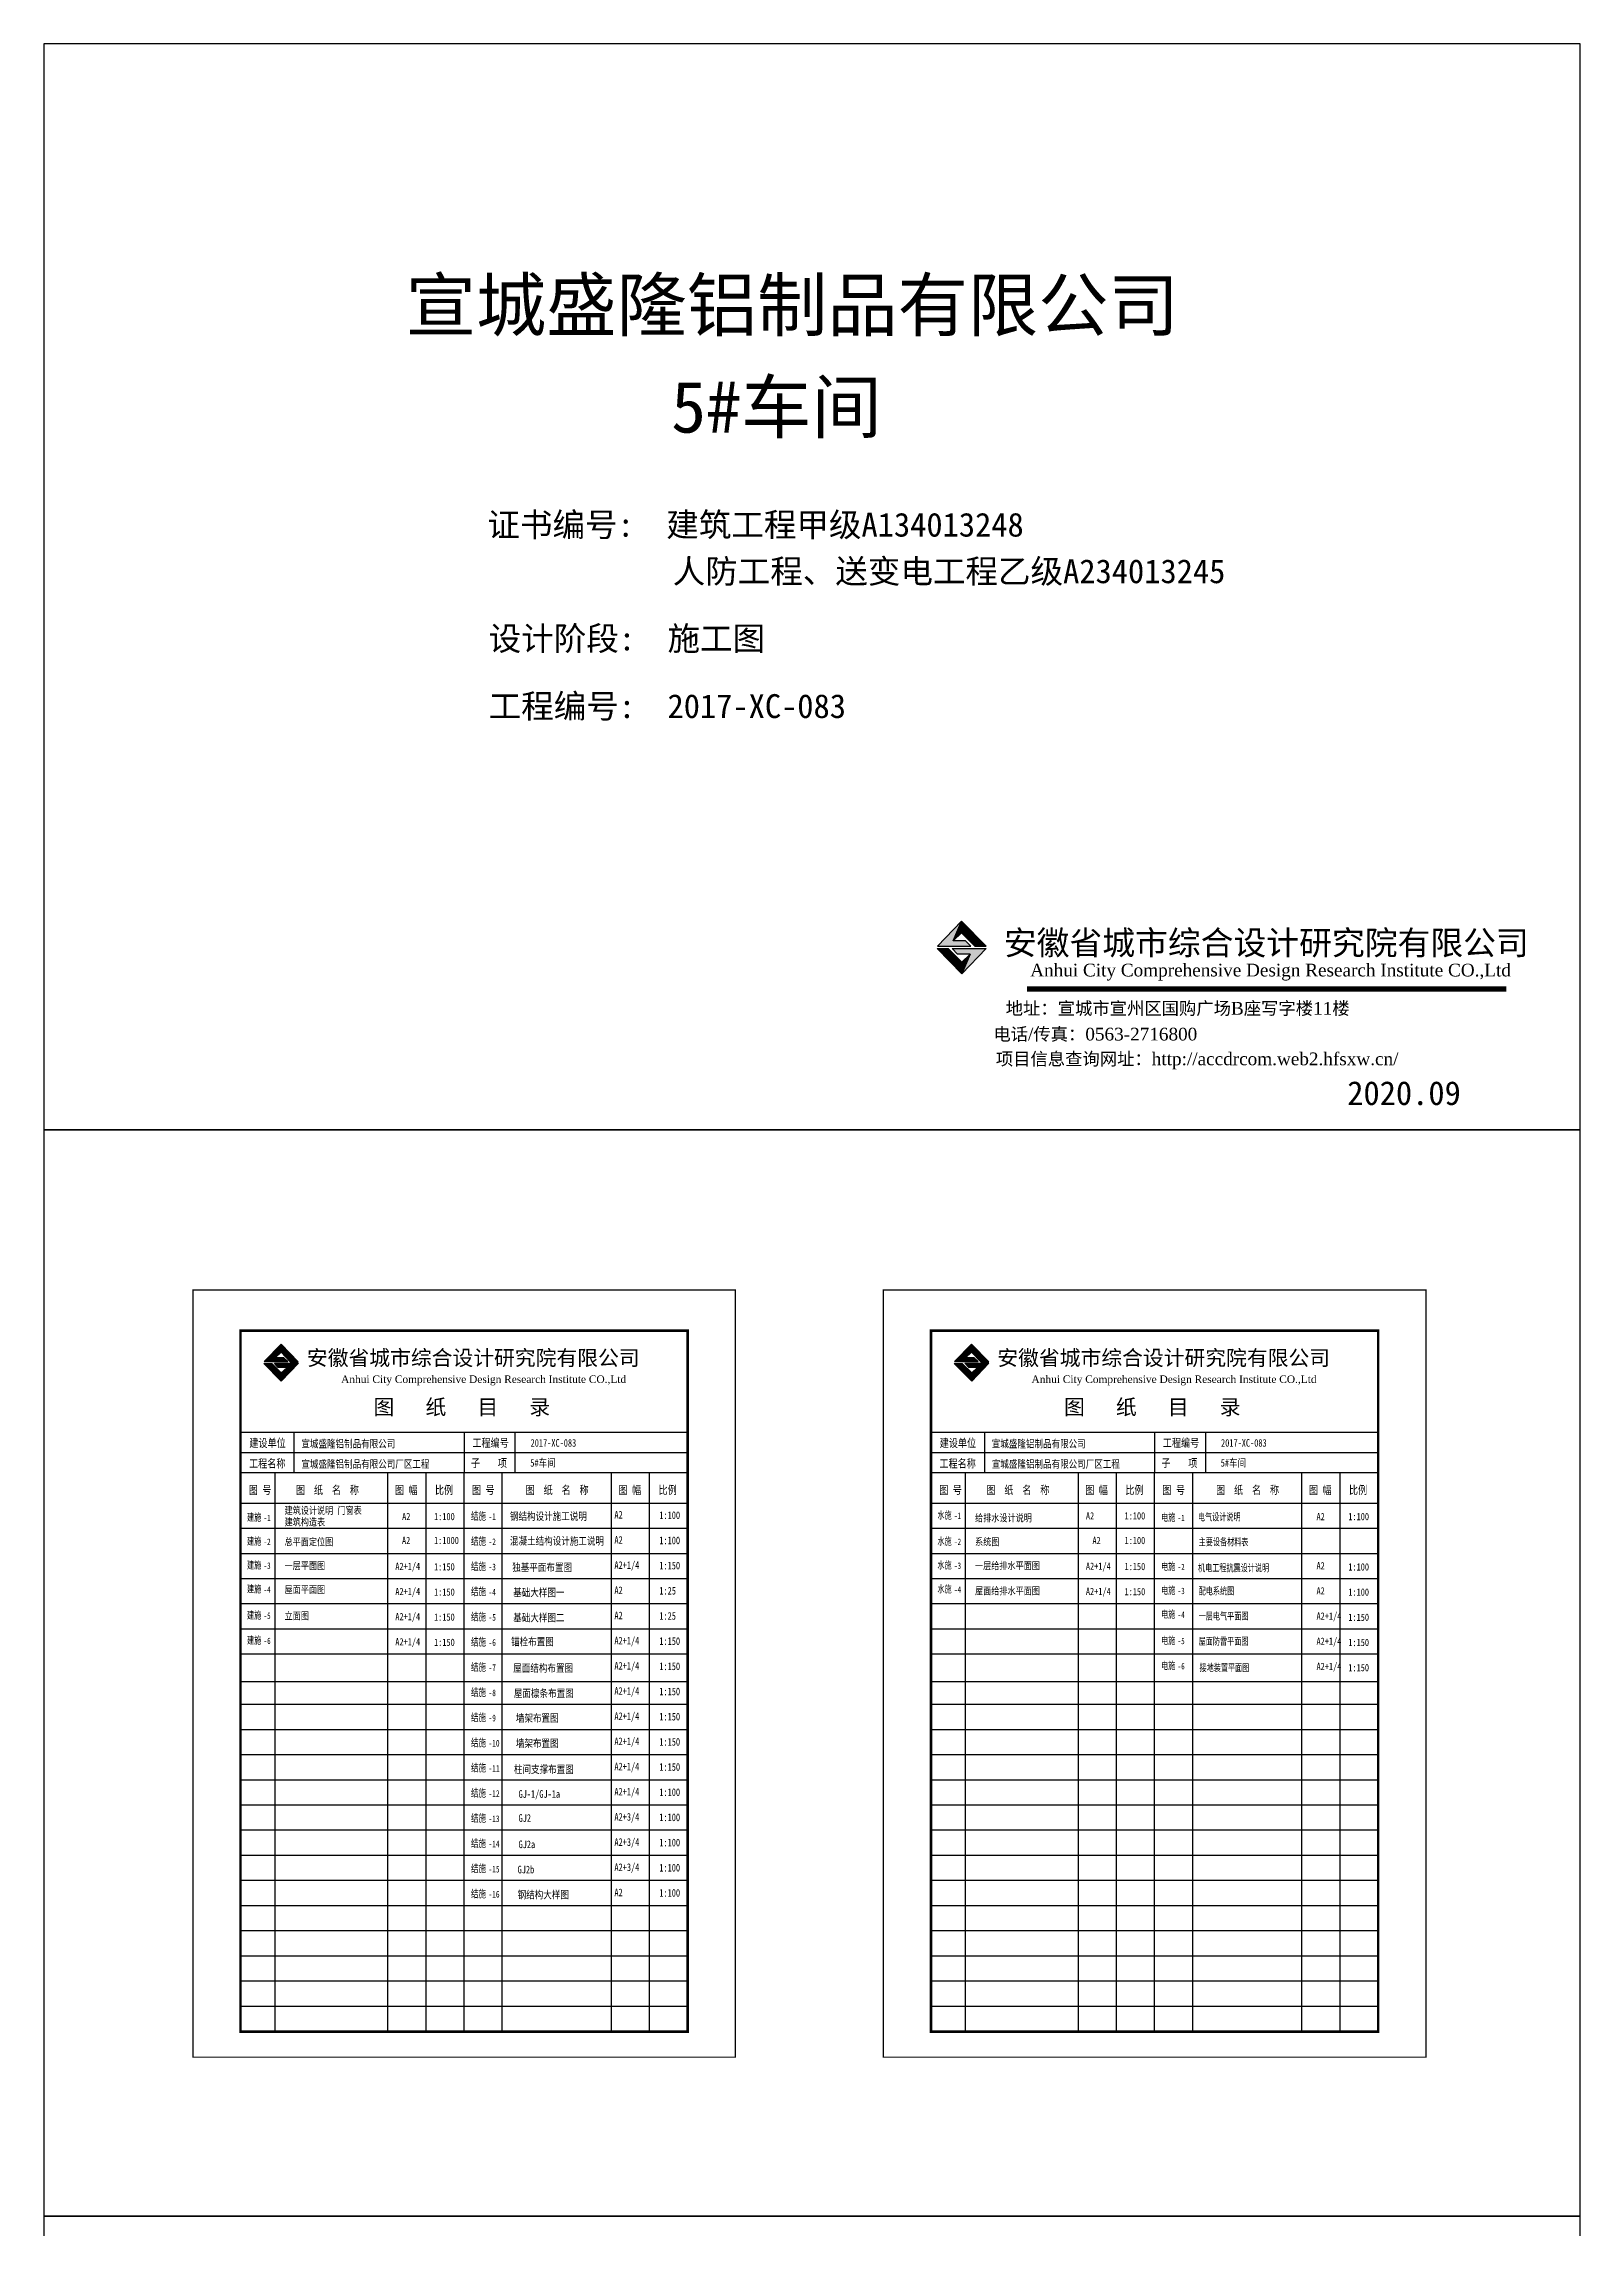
# Model space of a CAD drawing. Extents: x 1169373 to 1413368, y 514619 to 909419.
# Drawn here: x 1236105 to 1295505, y 824944 to 909419 of the extents above; entities that cross this region are included whole.
import ezdxf
from ezdxf.enums import TextEntityAlignment as Align

# ---------------------------------------------------------------- set-up
doc = ezdxf.new("R2010")
doc.units = 0
doc.header["$LTSCALE"] = 1000
doc.header["$MEASUREMENT"] = 0
for name, color, linetype in [('A_DE_DETAIL_3', 144, 'Continuous'), ('layer 1', 7, 'Continuous'), ('PUB_TEXT', 7, 'Continuous'), ('PUB_TITLE', 4, 'Continuous'), ('图框', 7, 'Continuous'), ('签名', 7, 'Continuous')]:
    doc.layers.add(name, color=color, linetype=linetype)
doc.styles.add('-宋体', font='', dxfattribs={"width": 0.8})
doc.styles.add('_HZDX', font='', dxfattribs={"width": 0.8})
doc.styles.add('_SIMPLEX9', font='', dxfattribs={"width": 0.675})
doc.styles.add('GHF', font='times.ttf')
doc.styles.add('TKZ1', font='simhei.ttf', dxfattribs={"width": 0.7})
doc.styles.add('宋体', font='')
doc.styles.add('黑体', font='simhei.ttf')
doc.styles.get('-宋体').set_extended_font_data('SimSun')
doc.styles.get('_HZDX').set_extended_font_data('SimSun')
doc.styles.get('_SIMPLEX9').set_extended_font_data('SimSun')
doc.styles.get('宋体').set_extended_font_data('NSimSun')
pattern_1 = [(0, (-228180.4864, 1531061.8825), (2.666236934, 5.332473869), [0, -5.332473869])]
pattern_2 = [(0, (-932083.155, 1734764.923), (3.745538128, 7.491076257), [0, -7.491076257])]
pattern_3 = [(0, (-905393.5166, 1734764.923), (3.745538128, 7.491076257), [0, -7.491076257])]

msp = doc.modelspace()

# ---------------------------------------------------------------- hatches: boundary and pattern name
for points in [[(1271261, 874734), (1271584, 875485), (1270651, 874526), (1271950, 874526), (1271735, 874734)], [(1245053, 858604), (1245280, 859131), (1244624, 858458), (1245537, 858458), (1245386, 858604)], [(1271742, 858604), (1271970, 859131), (1271314, 858458), (1272227, 858458), (1272075, 858604)]]:
    msp.add_hatch(color=1).paths.add_polyline_path(points)
at = {"layer": 'A_DE_DETAIL_3'}
for color, points in [(41, [(1272094, 874522), (1272534, 874522), (1271584, 875485)]), (41, [(1271072, 874429), (1270640, 874429), (1271597, 873457)]), (1, [(1271221, 874432), (1271433, 874209), (1271913, 874209), (1271597, 873457), (1272535, 874432)]), (41, [(1245638, 858455), (1245947, 858455), (1245280, 859131)]), (41, [(1272328, 858455), (1272637, 858455), (1271970, 859131)]), (41, [(1244920, 858390), (1244617, 858390), (1245289, 857707)]), (1, [(1245024, 858392), (1245173, 858235), (1245511, 858235), (1245289, 857707), (1245948, 858392)]), (41, [(1271610, 858390), (1271306, 858390), (1271978, 857707)]), (1, [(1271714, 858392), (1271863, 858235), (1272201, 858235), (1271978, 857707), (1272637, 858392)])]:
    msp.add_hatch(color=color, dxfattribs=at).paths.add_polyline_path(points)
at = {"layer": 'PUB_TEXT'}
h = msp.add_hatch(dxfattribs=at)
h.set_pattern_fill('松散材料', color=256, scale=2.843986, style=0)
h.set_pattern_definition(pattern_1)
h.paths.add_polyline_path([(1271584, 875043), (1271584, 875485), (1271261, 874734)])
h = msp.add_hatch(dxfattribs=at)
h.set_pattern_fill('松散材料', color=256, scale=2.843986, style=0)
h.set_pattern_definition(pattern_1)
h.paths.add_polyline_path([(1272094, 874522), (1271584, 875485), (1271584, 875043)])
h = msp.add_hatch(dxfattribs=at)
h.set_pattern_fill('松散材料', color=256, scale=2.843986, style=0)
h.set_pattern_definition(pattern_1)
h.paths.add_polyline_path([(1271072, 874429), (1271597, 873457), (1271597, 873905)])
h.paths.add_polyline_path([(1271597, 873457), (1271913, 874209), (1271597, 873905)])
h = msp.add_hatch(dxfattribs=at)
h.set_pattern_fill('松散材料', color=256, scale=3.995241, style=0)
h.set_pattern_definition(pattern_2)
h.paths.add_polyline_path([(1245280, 858821), (1245280, 859131), (1245053, 858604)])
h = msp.add_hatch(dxfattribs=at)
h.set_pattern_fill('松散材料', color=256, scale=3.995241, style=0)
h.set_pattern_definition(pattern_2)
h.paths.add_polyline_path([(1245638, 858455), (1245280, 859131), (1245280, 858821)])
h = msp.add_hatch(dxfattribs=at)
h.set_pattern_fill('松散材料', color=256, scale=3.995241, style=0)
h.set_pattern_definition(pattern_3)
h.paths.add_polyline_path([(1271970, 858821), (1271970, 859131), (1271742, 858604)])
h = msp.add_hatch(dxfattribs=at)
h.set_pattern_fill('松散材料', color=256, scale=3.995241, style=0)
h.set_pattern_definition(pattern_3)
h.paths.add_polyline_path([(1272328, 858455), (1271970, 859131), (1271970, 858821)])
h = msp.add_hatch(dxfattribs=at)
h.set_pattern_fill('松散材料', color=256, scale=3.995241, style=0)
h.set_pattern_definition(pattern_2)
h.paths.add_polyline_path([(1244920, 858390), (1245289, 857707), (1245289, 858022)])
h.paths.add_polyline_path([(1245289, 857707), (1245511, 858235), (1245289, 858022)])
h = msp.add_hatch(dxfattribs=at)
h.set_pattern_fill('松散材料', color=256, scale=3.995241, style=0)
h.set_pattern_definition(pattern_3)
h.paths.add_polyline_path([(1271610, 858390), (1271978, 857707), (1271978, 858022)])
h.paths.add_polyline_path([(1271978, 857707), (1272201, 858235), (1271978, 858022)])

# ---------------------------------------------------------------- linework, layer by layer
for p, q in [((1271261, 874734), (1271584, 875485)), ((1271584, 875485), (1272094, 874522)), ((1271597, 873457), (1270640, 874429)), ((1270640, 874429), (1271072, 874429)), ((1271072, 874429), (1271597, 873457)), ((1271221, 874432), (1272535, 874432)), ((1271433, 874209), (1271221, 874432)), ((1272535, 874432), (1271597, 873457)), ((1271913, 874209), (1271433, 874209)), ((1271913, 874209), (1271597, 873457)), ((1245053, 858604), (1245280, 859131)), ((1245280, 859131), (1245638, 858455)), ((1271742, 858604), (1271970, 859131)), ((1271970, 859131), (1272328, 858455)), ((1245289, 857707), (1244617, 858390)), ((1244617, 858390), (1244920, 858390)), ((1244920, 858390), (1245289, 857707)), ((1245024, 858392), (1245948, 858392)), ((1245173, 858235), (1245024, 858392)), ((1245948, 858392), (1245289, 857707)), ((1271978, 857707), (1271306, 858390)), ((1271306, 858390), (1271610, 858390)), ((1271610, 858390), (1271978, 857707)), ((1271714, 858392), (1272637, 858392)), ((1271863, 858235), (1271714, 858392)), ((1272637, 858392), (1271978, 857707)), ((1245511, 858235), (1245173, 858235)), ((1245511, 858235), (1245289, 857707)), ((1272201, 858235), (1271863, 858235)), ((1272201, 858235), (1271978, 857707))]:
    msp.add_line(p, q)
for p, q in [((1271597, 873905), (1271072, 874429)), ((1271597, 873905), (1271913, 874209)), ((1271597, 873457), (1271597, 873905)), ((1245289, 858022), (1244920, 858390)), ((1271978, 858022), (1271610, 858390)), ((1245289, 858022), (1245511, 858235)), ((1245289, 857707), (1245289, 858022)), ((1271978, 858022), (1272201, 858235)), ((1271978, 857707), (1271978, 858022))]:
    msp.add_line(p, q, dxfattribs=at)
at = {"layer": 'PUB_TEXT', "color": 11}
for p, q in [((1243714, 855725), (1261002, 855725)), ((1243714, 854940), (1261002, 854940)), ((1245777, 855701), (1245777, 854154)), ((1252358, 855725), (1252358, 854154)), ((1254323, 855725), (1254323, 854154)), ((1270404, 855725), (1287692, 855725)), ((1270404, 854940), (1287692, 854940)), ((1272467, 855701), (1272467, 854154)), ((1279048, 855725), (1279048, 854154)), ((1281013, 855725), (1281013, 854154)), ((1261002, 854154), (1243714, 854154)), ((1245048, 832554), (1245048, 854154)), ((1249412, 832554), (1249412, 854154)), ((1250885, 832554), (1250885, 854154)), ((1252358, 832554), (1252358, 854154)), ((1253832, 832554), (1253832, 854154)), ((1258056, 832554), (1258056, 854154)), ((1259529, 832554), (1259529, 854154)), ((1287692, 854154), (1270404, 854154)), ((1271738, 832554), (1271738, 854154)), ((1276101, 832554), (1276101, 854154)), ((1277575, 832554), (1277575, 854154)), ((1279048, 832554), (1279048, 854154)), ((1280521, 832554), (1280521, 854154)), ((1284745, 832554), (1284745, 854154)), ((1286219, 832554), (1286219, 854154)), ((1261002, 852975), (1243714, 852975)), ((1261002, 852975), (1243714, 852975)), ((1287692, 852975), (1270404, 852975)), ((1287692, 852975), (1270404, 852975)), ((1261002, 852003), (1243714, 852003)), ((1287692, 852003), (1270404, 852003)), ((1261002, 851030), (1243714, 851030)), ((1287692, 851030), (1270404, 851030)), ((1261002, 850058), (1243714, 850058)), ((1287692, 850058), (1270404, 850058)), ((1261002, 849085), (1243714, 849085)), ((1287692, 849085), (1270404, 849085)), ((1261002, 848113), (1243714, 848113)), ((1287692, 848113), (1270404, 848113)), ((1261002, 847140), (1243714, 847140)), ((1287692, 847140), (1270404, 847140)), ((1261002, 846081), (1243714, 846081)), ((1287692, 846081), (1270404, 846081)), ((1261002, 845195), (1243714, 845195)), ((1287692, 845195), (1270404, 845195)), ((1261002, 844223), (1243714, 844223)), ((1287692, 844223), (1270404, 844223)), ((1261002, 843250), (1243714, 843250)), ((1287692, 843250), (1270404, 843250)), ((1261002, 842278), (1243714, 842278)), ((1287692, 842278), (1270404, 842278)), ((1261002, 841306), (1243714, 841306)), ((1287692, 841306), (1270404, 841306)), ((1261002, 840333), (1243714, 840333)), ((1287692, 840333), (1270404, 840333)), ((1261002, 839361), (1243714, 839361)), ((1287692, 839361), (1270404, 839361)), ((1261002, 838388), (1243714, 838388)), ((1287692, 838388), (1270404, 838388)), ((1261002, 837416), (1243714, 837416)), ((1287692, 837416), (1270404, 837416)), ((1261002, 836443), (1243714, 836443)), ((1287692, 836443), (1270404, 836443)), ((1261002, 835471), (1243714, 835471)), ((1287692, 835471), (1270404, 835471)), ((1261002, 834498), (1243714, 834498)), ((1287692, 834498), (1270404, 834498)), ((1261002, 833526), (1243714, 833526)), ((1287692, 833526), (1270404, 833526)), ((1261002, 832554), (1243714, 832554)), ((1261002, 832554), (1243714, 832554)), ((1287692, 832554), (1270404, 832554)), ((1287692, 832554), (1270404, 832554))]:
    msp.add_line(p, q, dxfattribs=at)
at = {"layer": 'PUB_TEXT'}
for points in [[(1271735, 874734), (1271261, 874734), (1271584, 875043), (1272094, 874522), (1272534, 874522), (1271584, 875485), (1270651, 874526), (1271950, 874526), (1271735, 874734)], [(1271584, 875485), (1271584, 875043)], [(1245386, 858604), (1245053, 858604), (1245280, 858821), (1245638, 858455), (1245947, 858455), (1245280, 859131), (1244624, 858458), (1245537, 858458), (1245386, 858604)], [(1245280, 859131), (1245280, 858821)], [(1272075, 858604), (1271742, 858604), (1271970, 858821), (1272328, 858455), (1272637, 858455), (1271970, 859131), (1271314, 858458), (1272227, 858458), (1272075, 858604)], [(1271970, 859131), (1271970, 858821)]]:
    msp.add_lwpolyline(points, dxfattribs=at)
at = {"layer": 'PUB_TEXT', "color": 2, "const_width": 49.1}
for points in [[(1241871, 861226), (1262846, 861226), (1262846, 831561), (1241871, 831561)], [(1268561, 861226), (1289536, 861226), (1289536, 831561), (1268561, 831561)]]:
    msp.add_lwpolyline(points, close=True, dxfattribs=at)
at = {"layer": 'PUB_TEXT', "color": 11, "const_width": 98.2}
for points in [[(1243714, 832544), (1243714, 859654), (1261002, 859654), (1261002, 832544)], [(1270404, 832544), (1270404, 859654), (1287692, 859654), (1287692, 832544)]]:
    msp.add_lwpolyline(points, close=True, dxfattribs=at)
at = {"layer": 'PUB_TITLE'}
for points in [[(1236105, 867419), (1295505, 867419), (1295505, 909419), (1236105, 909419)], [(1236105, 825419), (1295505, 825419), (1295505, 867419), (1236105, 867419)], [(1236105, 783419), (1295505, 783419), (1295505, 825419), (1236105, 825419)]]:
    msp.add_lwpolyline(points, close=True, dxfattribs=at)
at = {"layer": '签名', "const_width": 203}
msp.add_lwpolyline([(1274113, 872864), (1292640, 872864)], dxfattribs=at)

# ---------------------------------------------------------------- texts
at = {"layer": 'layer 1', "style": '_HZDX', "width": 0.8}
for s, height, p in [('宣城盛隆铝制品有限公司', 294.68, (1246066, 855133)), ('2017-XC-083', 294.68, (1254927, 855167)), ('宣城盛隆铝制品有限公司', 294.68, (1272755, 855133)), ('2017-XC-083', 294.68, (1281617, 855167)), ('宣城盛隆铝制品有限公司厂区工程', 294.68, (1246066, 854349, -220)), ('5#车间', 294.7, (1254915, 854395)), ('宣城盛隆铝制品有限公司厂区工程', 294.68, (1272756, 854349, -220)), ('5#车间', 294.7, (1281605, 854395))]:
    msp.add_text(s, height=height, dxfattribs=at).set_placement(p)
at = {"layer": 'PUB_TEXT', "color": 11}
for s, height, style, p in [('安徽省城市综合设计研究院有限公司', 589.36, '黑体', (1246279, 858309)), ('安徽省城市综合设计研究院有限公司', 589.36, '黑体', (1272969, 858309)), ('Anhui City Comprehensive Design Research Institute CO.,Ltd', 291.22, 'GHF', (1247601, 857632)), ('Anhui City Comprehensive Design Research Institute CO.,Ltd', 291.22, 'GHF', (1274290, 857632)), ('图   纸   目   录', 589.36, '黑体', (1248857, 856407)), ('图   纸   目   录', 589.36, '黑体', (1275546, 856407))]:
    msp.add_text(s, height=height, dxfattribs=dict(at, style=style)).set_placement(p)
at = {"layer": 'PUB_TEXT', "color": 11, "style": '-宋体', "width": 0.8}
for s, height, p in [('建设单位', 314.3, (1244053, 855152)), ('工程编号', 314.3, (1252676, 855158)), ('建设单位', 314.3, (1270742, 855152)), ('工程编号', 314.3, (1279366, 855158)), ('工程名称', 314.3, (1244042, 854359)), ('子    项', 314.3, (1252623, 854375)), ('工程名称', 314.3, (1270732, 854359)), ('子    项', 314.3, (1279313, 854375)), ('图 号', 314.3, (1244033, 853335)), ('   图  纸  名  称', 314.33, (1245344, 853335)), ('图 幅', 314.3, (1249679, 853335)), ('比例', 314.3, (1251229, 853335)), ('图 号', 314.3, (1252661, 853335)), ('   图  纸  名  称', 314.33, (1254223, 853335)), ('图 幅', 314.3, (1258323, 853335)), ('比例', 314.3, (1259873, 853335)), ('图 号', 314.3, (1270723, 853335)), ('   图  纸  名  称', 314.33, (1272034, 853335)), ('图 幅', 314.3, (1276369, 853335)), ('比例', 314.3, (1277918, 853335)), ('图 号', 314.3, (1279350, 853335)), ('   图  纸  名  称', 314.33, (1280912, 853335)), ('图 幅', 314.3, (1285013, 853335)), ('比例', 314.3, (1286562, 853335))]:
    msp.add_text(s, height=height, dxfattribs=at).set_placement(p)
at = {"layer": 'PUB_TEXT'}
for s, height, style, width, p in [('建施', 279.9, '宋体', 0.7, (1243964, 852298)), ('-1', 246.4, '_SIMPLEX9', 0.675, (1244607, 852292)), ('建筑设计说明 门窗表', 279.9, '_HZDX', 0.8, (1245417, 852562)), ('建筑构造表', 279.9, '_HZDX', 0.8, (1245417, 852116)), ('A2', 279.9, '_HZDX', 0.8, (1249960, 852327)), ('1:100', 279.9, '_HZDX', 0.8, (1251194, 852327)), ('结施', 295, '宋体', 0.7, (1252622, 852341)), ('-1', 259.6, '_SIMPLEX9', 0.675, (1253299, 852335)), ('钢结构设计施工说明', 295, '_HZDX', 0.8, (1254128, 852329)), ('A2', 295, '_HZDX', 0.8, (1258167, 852389)), ('1:100', 295, '_HZDX', 0.8, (1259903, 852371)), ('水施', 280, '宋体', 0.7, (1270654, 852381)), ('-1', 246.4, '_SIMPLEX9', 0.675, (1271297, 852376)), ('给排水设计说明', 280, '_HZDX', 0.8, (1272107, 852274)), ('A2', 280, '_HZDX', 0.8, (1276393, 852353)), ('1:100', 280, '_HZDX', 0.8, (1277887, 852353)), ('建施', 279.9, '宋体', 0.7, (1243964, 851374)), ('-2', 246.4, '_SIMPLEX9', 0.675, (1244607, 851368)), ('总平面定位图', 279.9, '_HZDX', 0.8, (1245417, 851350)), ('A2', 279.9, '_HZDX', 0.8, (1249955, 851403)), ('1:1000', 279.9, '_HZDX', 0.8, (1251194, 851403)), ('结施', 295, '宋体', 0.7, (1252622, 851367)), ('-2', 259.6, '_SIMPLEX9', 0.675, (1253299, 851361)), ('混凝土结构设计施工说明', 295.03, '_HZDX', 0.8, (1254129, 851374)), ('A2', 295, '_HZDX', 0.8, (1258167, 851416)), ('1:100', 295, '_HZDX', 0.8, (1259903, 851397)), ('水施', 280, '宋体', 0.7, (1270654, 851373)), ('-2', 246.4, '_SIMPLEX9', 0.675, (1271297, 851368)), ('系统图', 280, '_HZDX', 0.8, (1272107, 851349)), ('A2', 280, '_HZDX', 0.8, (1276647, 851402)), ('1:100', 280, '_HZDX', 0.8, (1277887, 851402)), ('建施', 279.9, '宋体', 0.7, (1243964, 850450)), ('-3', 246.4, '_SIMPLEX9', 0.675, (1244607, 850445)), ('一层平面图', 279.9, '_HZDX', 0.8, (1245417, 850426)), ('A2+1/4', 279.9, '_HZDX', 0.8, (1249697, 850402)), ('结施', 295, '宋体', 0.7, (1252622, 850393)), ('独基平面布置图', 295, '_HZDX', 0.8, (1254215, 850355)), ('A2+1/4', 295, '_HZDX', 0.8, (1258167, 850442)), ('1:150', 295, '_HZDX', 0.8, (1259903, 850424)), ('水施', 280, '宋体', 0.7, (1270654, 850449)), ('-3', 246.4, '_SIMPLEX9', 0.675, (1271297, 850444)), ('一层给排水平面图', 280, '_HZDX', 0.8, (1272107, 850425)), ('A2+1/4', 280, '_HZDX', 0.8, (1276393, 850407)), ('1:150', 280, '_HZDX', 0.8, (1277887, 850396)), ('建施', 279.9, '宋体', 0.7, (1243964, 849526)), ('1:150', 279.9, '_HZDX', 0.8, (1251194, 850382)), ('-3', 259.6, '_SIMPLEX9', 0.675, (1253299, 850387)), ('水施', 280, '宋体', 0.7, (1270654, 849525)), ('-4', 246.4, '_SIMPLEX9', 0.675, (1244607, 849521)), ('屋面平面图', 279.9, '_HZDX', 0.8, (1245417, 849502)), ('A2+1/4', 279.9, '_HZDX', 0.8, (1249697, 849429)), ('1:150', 279.9, '_HZDX', 0.8, (1251194, 849409)), ('结施', 295, '宋体', 0.7, (1252622, 849420)), ('-4', 259.6, '_SIMPLEX9', 0.675, (1253299, 849414)), ('基础大样图一', 295, '_HZDX', 0.8, (1254255, 849381)), ('A2', 295, '_HZDX', 0.8, (1258167, 849468)), ('1:25', 295, '_HZDX', 0.8, (1259903, 849450)), ('-4', 246.4, '_SIMPLEX9', 0.675, (1271297, 849520)), ('屋面给排水平面图', 280, '_HZDX', 0.8, (1272107, 849452)), ('A2+1/4', 280, '_HZDX', 0.8, (1276393, 849434)), ('1:150', 280, '_HZDX', 0.8, (1277887, 849423)), ('建施', 279.9, '宋体', 0.7, (1243964, 848514)), ('-5', 246.4, '_SIMPLEX9', 0.675, (1244607, 848509)), ('立面图', 279.9, '_HZDX', 0.8, (1245417, 848486)), ('A2+1/4', 279.9, '_HZDX', 0.8, (1249697, 848457)), ('1:150', 279.9, '_HZDX', 0.8, (1251194, 848437)), ('结施', 295, '宋体', 0.7, (1252622, 848446)), ('-5', 259.6, '_SIMPLEX9', 0.675, (1253299, 848440)), ('基础大样图二', 295, '_HZDX', 0.8, (1254255, 848408)), ('A2', 295, '_HZDX', 0.8, (1258167, 848495)), ('1:25', 295, '_HZDX', 0.8, (1259903, 848476)), ('建施', 279.9, '宋体', 0.7, (1243964, 847542)), ('-6', 246.4, '_SIMPLEX9', 0.675, (1244607, 847536)), ('A2+1/4', 279.9, '_HZDX', 0.8, (1249697, 847484)), ('1:150', 279.9, '_HZDX', 0.8, (1251194, 847464)), ('结施', 295, '宋体', 0.7, (1252622, 847472)), ('-6', 259.6, '_SIMPLEX9', 0.675, (1253299, 847467)), ('锚栓布置图', 295, '_HZDX', 0.8, (1254171, 847479)), ('A2+1/4', 295, '_HZDX', 0.8, (1258167, 847521)), ('1:150', 295, '_HZDX', 0.8, (1259903, 847503)), ('结施', 295, '宋体', 0.7, (1252622, 846499)), ('-7', 259.6, '_SIMPLEX9', 0.675, (1253299, 846493)), ('屋面结构布置图', 295, '_HZDX', 0.8, (1254255, 846459)), ('A2+1/4', 295, '_HZDX', 0.8, (1258167, 846548)), ('1:150', 295, '_HZDX', 0.8, (1259903, 846529)), ('结施', 295, '宋体', 0.7, (1252622, 845525)), ('-8', 259.6, '_SIMPLEX9', 0.675, (1253299, 845519)), ('屋面檩条布置图', 295, '_HZDX', 0.8, (1254280, 845485)), ('A2+1/4', 295, '_HZDX', 0.8, (1258167, 845574)), ('1:150', 295, '_HZDX', 0.8, (1259903, 845556)), ('结施', 295, '宋体', 0.7, (1252622, 844552)), ('-9', 259.6, '_SIMPLEX9', 0.675, (1253299, 844546)), ('墙架布置图', 295, '_HZDX', 0.8, (1254356, 844526)), ('A2+1/4', 295, '_HZDX', 0.8, (1258167, 844600)), ('1:150', 295, '_HZDX', 0.8, (1259903, 844582)), ('结施', 295, '宋体', 0.7, (1252622, 843578)), ('A2+1/4', 295, '_HZDX', 0.8, (1258167, 843627)), ('-10', 259.6, '_SIMPLEX9', 0.675, (1253299, 843572)), ('墙架布置图', 295, '_HZDX', 0.8, (1254356, 843552)), ('1:150', 295, '_HZDX', 0.8, (1259903, 843608)), ('结施', 295, '宋体', 0.7, (1252622, 842604)), ('-11', 259.6, '_SIMPLEX9', 0.675, (1253299, 842599)), ('柱间支撑布置图', 295, '_HZDX', 0.8, (1254280, 842545)), ('A2+1/4', 295, '_HZDX', 0.8, (1258167, 842653)), ('1:150', 295, '_HZDX', 0.8, (1259903, 842635)), ('结施', 295, '宋体', 0.7, (1252622, 841631)), ('-12', 259.6, '_SIMPLEX9', 0.675, (1253299, 841625)), ('GJ-1/GJ-1a', 295, '_HZDX', 0.8, (1254460, 841591)), ('A2+1/4', 295, '_HZDX', 0.8, (1258167, 841680)), ('1:100', 295, '_HZDX', 0.8, (1259903, 841661)), ('结施', 295, '宋体', 0.7, (1252622, 840657)), ('-13', 259.6, '_SIMPLEX9', 0.675, (1253299, 840651)), ('GJ2', 295, '_HZDX', 0.8, (1254460, 840662)), ('A2+3/4', 295, '_HZDX', 0.8, (1258167, 840706)), ('1:100', 295, '_HZDX', 0.8, (1259903, 840688)), ('结施', 295, '宋体', 0.7, (1252622, 839684)), ('-14', 259.6, '_SIMPLEX9', 0.675, (1253299, 839678)), ('GJ2a', 295, '_HZDX', 0.8, (1254460, 839644)), ('A2+3/4', 295, '_HZDX', 0.8, (1258167, 839732)), ('1:100', 295, '_HZDX', 0.8, (1259903, 839714)), ('结施', 295, '宋体', 0.7, (1252622, 838710)), ('-15', 259.6, '_SIMPLEX9', 0.675, (1253299, 838704)), ('GJ2b', 295, '_HZDX', 0.8, (1254425, 838670)), ('A2+3/4', 295, '_HZDX', 0.8, (1258167, 838759)), ('1:100', 295, '_HZDX', 0.8, (1259903, 838740)), ('结施', 295, '宋体', 0.7, (1252622, 837736)), ('钢结构大样图', 295, '_HZDX', 0.8, (1254425, 837696)), ('A2', 295, '_HZDX', 0.8, (1258167, 837785)), ('1:100', 295, '_HZDX', 0.8, (1259903, 837767)), ('-16', 259.6, '_SIMPLEX9', 0.675, (1253299, 837731))]:
    msp.add_text(s, height=height, dxfattribs=dict(at, style=style, width=width)).set_placement(p)
at = {"layer": 'PUB_TEXT', "lineweight": -3}
for s, height, style, width, p in [('电施', 280.3, '宋体', 0.7, (1279298, 852297)), ('-1', 246.6, '_SIMPLEX9', 0.675, (1279941, 852291)), ('电气设计说明', 280.3, '宋体', 0.7, (1280725, 852311)), ('A2', 280.3, '宋体', 0.7, (1285308, 852326)), ('1:100', 280.3, '宋体', 0.7, (1286537, 852326)), ('主要设备材料表', 280.3, '宋体', 0.7, (1280753, 851348)), ('电施', 280.3, '宋体', 0.7, (1279298, 850399)), ('机电工程抗震设计说明', 280.3, '宋体', 0.7, (1280727, 850342)), ('A2', 280.3, '宋体', 0.7, (1285308, 850427)), ('-2', 246.6, '_SIMPLEX9', 0.675, (1279941, 850393)), ('1:100', 280.3, '宋体', 0.7, (1286537, 850379)), ('电施', 280.3, '宋体', 0.7, (1279298, 849474)), ('-3', 246.6, '_SIMPLEX9', 0.675, (1279941, 849468)), ('配电系统图', 280.3, '宋体', 0.7, (1280753, 849449)), ('A2', 280.3, '宋体', 0.7, (1285308, 849454)), ('1:100', 280.3, '宋体', 0.7, (1286537, 849405)), ('电施', 280.3, '宋体', 0.7, (1279298, 848549)), ('-4', 246.6, '_SIMPLEX9', 0.675, (1279941, 848543)), ('一层电气平面图', 280.3, '宋体', 0.7, (1280753, 848478)), ('A2+1/4', 280.3, '宋体', 0.7, (1285308, 848480)), ('1:150', 280.3, '宋体', 0.7, (1286537, 848432)), ('电施', 280.3, '宋体', 0.7, (1279298, 847535)), ('-5', 246.6, '_SIMPLEX9', 0.675, (1279941, 847530)), ('屋面防雷平面图', 280.3, '宋体', 0.7, (1280753, 847505)), ('A2+1/4', 280.3, '宋体', 0.7, (1285308, 847507)), ('1:150', 280.3, '宋体', 0.7, (1286537, 847458)), ('电施', 280.3, '宋体', 0.7, (1279298, 846562)), ('-6', 246.6, '_SIMPLEX9', 0.675, (1279941, 846556)), ('接地装置平面图', 280.3, '宋体', 0.7, (1280786, 846484, 0)), ('A2+1/4', 280.3, '宋体', 0.7, (1285308, 846533)), ('1:150', 280.3, '宋体', 0.7, (1286537, 846484))]:
    msp.add_text(s, height=height, dxfattribs=dict(at, style=style, width=width)).set_placement(p)
at = {"layer": '图框', "style": 'TKZ1'}
for s, height, p in [('宣城盛隆铝制品有限公司', 1991.75, (1250097, 898321)), ('5#车间', 1991.8, (1260358, 894380))]:
    msp.add_text(s, height=height, dxfattribs=at).set_placement(p)
at = {"layer": '图框', "color": 4, "style": 'TKZ1'}
for s, height, p in [('证书编号:  建筑工程甲级A134013248 ', 922.11, (1253258, 890358)), ('人防工程、送变电工程乙级A234013245 ', 922.11, (1260418, 888558)), ('设计阶段:  施工图', 922.1, (1253306, 885958)), ('工程编号:  2017-XC-083', 922.11, (1253306, 883343))]:
    msp.add_text(s, height=height, dxfattribs=at).set_placement(p)
at = {"layer": '图框', "style": 'TKZ1'}
for s, height, p in [('安徽省城市综合设计研究院有限公司', 929.78, (1283366, 874672)), ('2020.09', 922.1, (1288691, 868833))]:
    msp.add_text(s, height=height, dxfattribs=at).set_placement(p, align=Align.MIDDLE)
at = {"layer": '图框', "color": 4, "style": 'GHF'}
for s, p in [('Anhui City Comprehensive Design Research Institute CO.,Ltd', (1283531, 873531)), ('地址：宣城市宣州区国购广场B座写字楼11楼', (1279940, 872127)), ('电话/传真：0563-2716800', (1276757, 871130)), ('项目信息查询网址：http://accdrcom.web2.hfsxw.cn/', (1280693, 870123))]:
    msp.add_text(s, height=491.09, dxfattribs=at).set_placement(p, align=Align.MIDDLE)

doc.saveas('drawing.dxf')
